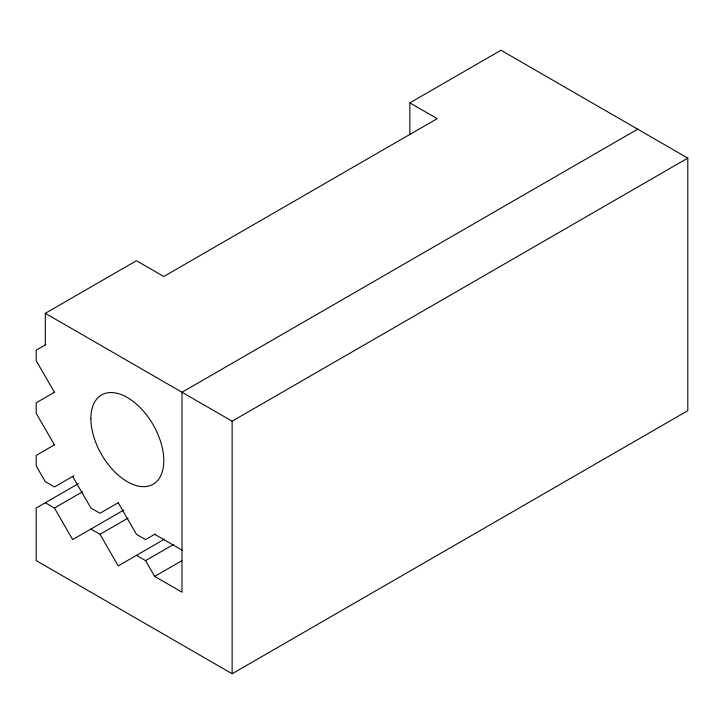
<?xml version="1.0" encoding="UTF-8"?>
<svg xmlns="http://www.w3.org/2000/svg" width="724" height="724" viewBox="0 0 724 724"><rect width="100%" height="100%" fill="white"/><g stroke="black" fill="none" stroke-linecap="round" stroke-linejoin="round"><path stroke-width="1.09" d="M45.313 344.896L45.313 313.329L136.447 260.712L163.787 276.496L437.187 118.655L409.847 102.871L409.847 134.438M409.847 102.871L500.981 50.255L687.8 158.113L687.8 410.671L232.132 673.745L36.2 560.62L36.2 508.004L78.273 483.713M45.893 344.561L36.2 350.163L36.2 360.688L54.427 392.254M54.617 392.146L36.2 402.779L36.2 413.295L54.427 444.871M54.617 444.753L36.2 455.396L36.2 465.912L45.313 481.704L54.427 486.962L73.821 475.768M637.681 129.18L182.014 392.254L182.014 592.196L154.674 576.404L145.56 560.62L136.447 555.362M45.313 502.746L54.427 508.004L82.545 491.777M45.313 313.329L232.132 421.187L687.8 158.113M118.41 502.637L99.993 513.271L90.88 508.004L72.653 476.437M123.84 510.022L72.653 539.579L54.427 508.004M90.88 529.054L99.993 534.312L128.112 518.085M155.253 533.977L145.56 539.579L136.447 534.312L118.22 502.746M164.565 539.127L118.22 565.887L99.993 534.312M145.56 560.62L173.679 544.394M154.674 576.404L181.815 560.738M154.674 534.312L182.014 550.095M232.132 421.187L232.132 673.745M90.88 418.562A51.549 29.765 60 0 0 145.56 486.582A51.549 29.765 60 0 0 145.56 413.676A51.549 29.765 60 0 0 90.88 418.562"/></g></svg>
